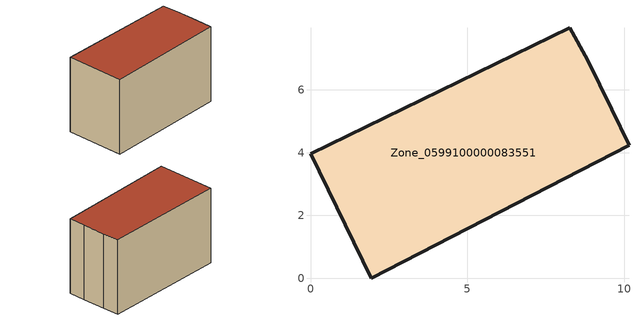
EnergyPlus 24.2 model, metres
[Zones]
Zone_0599100000083551
 floor ground (C_G): 8.26,7.98 8.84,6.95 9.6,5.39 10.15,4.23 1.93,0 0,3.97 z0
 wall outside (C_F): 1.93,0 10.15,4.23 9.6,5.39 8.84,6.95 8.26,7.98 0,3.97 1.93,0 z0:5.68
 roof outside (C_R): 8.84,6.95 8.26,7.98 0,3.97 1.93,0 10.15,4.23 9.6,5.39 z5.68
[BUILDING]
Pand.0599100000083551: North Axis=0; Terrain=City; Loads Convergence Tolerance Value=0.04; Temperature Convergence Tolerance Value=0.4; Solar Distribution=FullExterior; Maximum Number of Warmup Days=25; Minimum Number of Warmup Days=1
[Site:Location]
Rotterdam.The.Hague.AP_ZH_NLD Design_Conditions: Latitude=51.96; Longitude=4.45; Time Zone=1; Elevation=-4.5
[SITE:GROUNDTEMPERATURE:BUILDINGSURFACE]
18, 18, 18, 18, 18, 18, 18, 18, 18, 18, 18, 18
[MATERIAL] Thermal Absorptance=0.9; Solar Absorptance=0.7; Visible Absorptance=0.7
Name | Roughness | Thickness | Conductivity | Density | Specific Heat
G.TI.1946-1964 | MediumSmooth | 0.15 | 1 | 540 | 1210
F.TI.1946-1964 | Rough | 0.3 | 0.857143 | 1920 | 840
R.TI.1946-1964 | MediumRough | 0.2 | 0.277778 | 1500 | 1000
[CONSTRUCTION]
C_G: G.TI.1946-1964
C_F: F.TI.1946-1964
C_R: R.TI.1946-1964
[ZONE]
Zone_0599100000083551: Type=1; Multiplier=1; Ceiling Height=Autocalculate; Volume=Autocalculate; Floor Area=autocalculate; Part of Total Floor Area=Yes
[ZONEINFILTRATION:DESIGNFLOWRATE]
Infil_Zone_0599100000083551: Zone or ZoneList or Space or SpaceList=Zone_0599100000083551; Schedule=AlwaysOn; Design Flow Rate Calculation Method=Flow/Area; Flow Rate per Floor Area=0.003; Constant Term Coefficient=1; Temperature Term Coefficient=0; Velocity Term Coefficient=0; Velocity Squared Term Coefficient=0
[HVACTEMPLATE:ZONE:IDEALLOADSAIRSYSTEM]
Zone_0599100000083551: Maximum Heating Supply Air Temperature=50; Minimum Cooling Supply Air Temperature=13; Maximum Heating Supply Air Humidity Ratio=0.0156; Minimum Cooling Supply Air Humidity Ratio=0.0077; Heating Limit=NoLimit; Cooling Limit=NoLimit; Dehumidification Control Type=ConstantSensibleHeatRatio; Cooling Sensible Heat Ratio=0.7; Dehumidification Setpoint=60; Humidification Control Type=None; Humidification Setpoint=30; Outdoor Air Method=None; Outdoor Air Flow Rate per Person=0.00944; Outdoor Air Flow Rate per Zone Floor Area=0; Outdoor Air Flow Rate per Zone=0; Demand Controlled Ventilation Type=None; Outdoor Air Economizer Type=NoEconomizer; Heat Recovery Type=None; Sensible Heat Recovery Effectiveness=0.7; Latent Heat Recovery Effectiveness=0.65
[ZONECONTROL:THERMOSTAT]
ThermostatControl_Zone_0599100000083551: Zone or ZoneList=Zone_0599100000083551; Control Type Schedule=DualSetpointControlType; Control 1=Thermostat_Zone_0599100000083551; Temperature Difference Between Cutout And Setpoint=0
[THERMOSTATSETPOINT:DUALSETPOINT]
Thermostat_Zone_0599100000083551: Heating Setpoint Temperature Schedule=HeatingSetpoint_Zone_0599100000083551; Cooling Setpoint Temperature Schedule=CoolingSetpoint_Zone_0599100000083551
[SCHEDULE:COMPACT]
HeatingSetpoint_Zone_0599100000083551: Through: 12/31, For: AllDays, Until: 24:00, 21
CoolingSetpoint_Zone_0599100000083551: Through: 12/31, For: AllDays, Until: 24:00, 24
DualSetpointControlType: Through: 12/31, For: AllDays, Until: 24:00, 4
AlwaysOn: Through: 12/31, For: AllDays, Until: 24:00, 1
